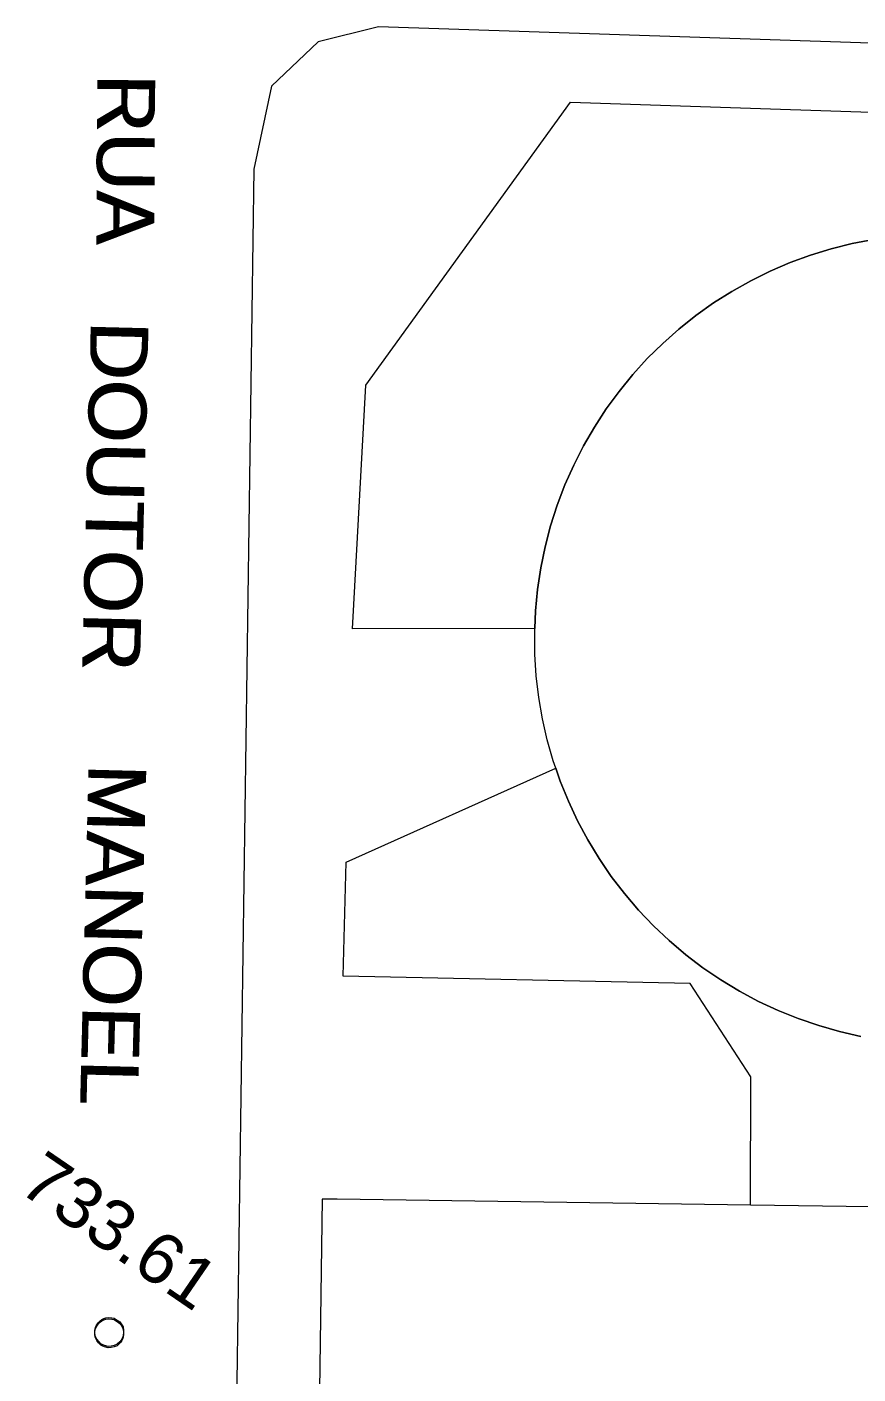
# Model space of a CAD drawing. Header units: metres. Extents: x 322294 to 7190115, y 7390841 to 10157759.
# Drawn here: x 323213.84 to 323242.6, y 7393311.25 to 7393357.88 of the extents above; entities that cross this region are included whole.
import ezdxf
from ezdxf.enums import TextEntityAlignment as Align

# ---------------------------------------------------------------- set-up
doc = ezdxf.new("R2010")
doc.units = ezdxf.units.M
doc.layers.get('0').update_dxf_attribs({"lineweight": 18})
for name, color, linetype, lineweight in [('100_SIST_VIARIO_MEIO_FIO', 1, 'Continuous', 18), ('160_P_SIMP_ASF_TOP', 7, 'Continuous', 18), ('214_PROJ_BEIRAL_EDIF', 10, 'Continuous', 18), ('216_EDIF_NOTAVEL', 2, 'Continuous', 18), ('606_PTO_COTADO', 7, 'Continuous', 18)]:
    doc.layers.add(name, color=color, linetype=linetype, lineweight=lineweight)
doc.styles.add('Style-Arial', font='arial.ttf', dxfattribs={"height": 1.75})

# ---------------------------------------------------------------- blocks, each defined once
blk = doc.blocks.new('SP09')
at = {"color": 0, "linetype": 'Continuous'}
blk.add_lwpolyline([(-0.028, -0.515), (-0.138, -0.495), (-0.238, -0.465), (-0.308, -0.425), (-0.348, -0.395), (-0.418, -0.315), (-0.468, -0.245), (-0.508, -0.155), (-0.518, -0.095), (-0.518, 0.025), (-0.508, 0.105), (-0.478, 0.195), (-0.438, 0.265), (-0.398, 0.325), (-0.318, 0.385), (-0.228, 0.435), (-0.148, 0.475), (-0.098, 0.475), (-0.028, 0.475), (0.082, 0.475), (0.192, 0.435), (0.272, 0.395), (0.352, 0.315), (0.412, 0.225), (0.462, 0.105), (0.482, 0.025), (0.482, -0.035), (0.472, -0.085), (0.442, -0.215), (0.382, -0.305), (0.312, -0.385), (0.232, -0.445), (0.102, -0.495), (0.022, -0.515)], close=True, dxfattribs=at)

msp = doc.modelspace()

# ---------------------------------------------------------------- linework, layer by layer
at = {"layer": '100_SIST_VIARIO_MEIO_FIO'}
msp.add_lwpolyline([(323226.004, 7393357.882), (323223.913, 7393357.365), (323222.3, 7393355.836), (323221.696, 7393352.963), (323220.376, 7393259.138), (323221.686, 7393257.581), (323222.984, 7393256.841), (323343.195, 7393255.481), (323344.883, 7393256.947), (323346.012, 7393259.572), (323346.792, 7393350.458), (323345.632, 7393352.345), (323343.106, 7393353.894), (323275.02, 7393356.259)], close=True, dxfattribs=at)
at = {"layer": '214_PROJ_BEIRAL_EDIF'}
msp.add_lwpolyline([(323254.998, 7393304.863), (323255.026, 7393305.39), (323255.281, 7393310.128), (323255.4, 7393312.331), (323255.464, 7393316.869), (323238.876, 7393317.103), (323224.579, 7393317.304), (323224.059, 7393317.311), (323223.246, 7393259.506), (323243.977, 7393259.324), (323253.502, 7393259.159), (323254.245, 7393289.277), (323254.317, 7393292.21)], close=True, dxfattribs=at)
at = {"layer": '216_EDIF_NOTAVEL'}
for points in [[(323243.137, 7393350.524), (323242.401, 7393350.382), (323241.673, 7393350.201), (323240.956, 7393349.981), (323240.252, 7393349.723), (323239.563, 7393349.428), (323238.89, 7393349.097), (323238.236, 7393348.73), (323237.603, 7393348.328), (323236.992, 7393347.893), (323236.405, 7393347.426), (323235.844, 7393346.929), (323235.31, 7393346.402), (323234.806, 7393345.847), (323234.331, 7393345.266), (323233.889, 7393344.661), (323233.479, 7393344.033), (323233.104, 7393343.384), (323232.764, 7393342.715), (323232.46, 7393342.03), (323232.193, 7393341.329), (323231.964, 7393340.615), (323231.774, 7393339.889), (323231.622, 7393339.155), (323231.511, 7393338.413), (323231.439, 7393337.667), (323231.412, 7393337.054), (323225.104, 7393337.048), (323225.572, 7393345.487), (323232.647, 7393355.277), (323280.107, 7393353.697)], [(323242.697, 7393322.943), (323241.966, 7393323.109), (323241.244, 7393323.313), (323240.535, 7393323.556), (323239.839, 7393323.836), (323239.159, 7393324.153), (323238.498, 7393324.506), (323237.856, 7393324.894), (323237.236, 7393325.315), (323236.639, 7393325.769), (323236.067, 7393326.255), (323235.522, 7393326.77), (323235.006, 7393327.314), (323234.519, 7393327.884), (323234.063, 7393328.48), (323233.64, 7393329.099), (323233.251, 7393329.74), (323232.897, 7393330.401), (323232.578, 7393331.08), (323232.296, 7393331.775), (323232.141, 7393332.227), (323232.052, 7393332.484), (323231.846, 7393333.205), (323231.679, 7393333.936), (323231.551, 7393334.675), (323231.463, 7393335.419), (323231.415, 7393336.168), (323231.412, 7393337.054), (323231.439, 7393337.667), (323231.511, 7393338.413), (323231.622, 7393339.155), (323231.774, 7393339.889), (323231.964, 7393340.615), (323232.193, 7393341.329), (323232.46, 7393342.03), (323232.764, 7393342.715), (323233.104, 7393343.384), (323233.479, 7393344.033), (323233.889, 7393344.661), (323234.331, 7393345.266), (323234.806, 7393345.847), (323235.31, 7393346.402), (323235.844, 7393346.929), (323236.405, 7393347.426), (323236.992, 7393347.893), (323237.603, 7393348.328), (323238.236, 7393348.73), (323238.89, 7393349.097), (323239.563, 7393349.428), (323240.252, 7393349.723), (323240.956, 7393349.981), (323241.673, 7393350.201), (323242.401, 7393350.382), (323243.137, 7393350.524)], [(323255.464, 7393316.869), (323238.876, 7393317.103), (323238.895, 7393321.541), (323236.794, 7393324.772), (323224.783, 7393325.028), (323224.888, 7393328.971), (323232.141, 7393332.227), (323232.296, 7393331.775), (323232.578, 7393331.08), (323232.897, 7393330.401), (323233.251, 7393329.74), (323233.64, 7393329.099), (323234.063, 7393328.48), (323234.519, 7393327.884), (323235.006, 7393327.314), (323235.522, 7393326.77), (323236.067, 7393326.255), (323236.639, 7393325.769), (323237.236, 7393325.315), (323237.856, 7393324.894), (323238.498, 7393324.506), (323239.159, 7393324.153), (323239.839, 7393323.836), (323240.535, 7393323.556), (323241.244, 7393323.313), (323241.966, 7393323.109), (323242.697, 7393322.943)]]:
    msp.add_lwpolyline(points, dxfattribs=at)

# ---------------------------------------------------------------- block references
at = {"layer": '606_PTO_COTADO', "rotation": 325.5688295630279}
for p in [(323216.716, 7393312.711, 733.615), (323216.715, 7393312.662, 733.615)]:
    msp.add_blockref('SP09', p, dxfattribs=at)

# ---------------------------------------------------------------- texts
at = {"layer": '160_P_SIMP_ASF_TOP', "style": 'Style-Arial'}
for p in [(323217.28, 7393356.269), (323217.28, 7393356.22)]:
    msp.add_text('RUA', height=2, rotation=269.6247, dxfattribs=at).set_placement(p, align=Align.MIDDLE_LEFT)
for s, p in [('DOUTOR', (323216.051, 7393347.732)), ('DOUTOR', (323216.051, 7393347.683)), ('MANOEL', (323215.974, 7393332.403)), ('MANOEL', (323215.974, 7393332.354))]:
    msp.add_text(s, height=2, rotation=268.5688, dxfattribs=at).set_placement(p)
at = {"layer": '606_PTO_COTADO', "style": 'Style-Arial'}
msp.add_text('733.61', height=1.75, rotation=325.5688, dxfattribs=at).set_placement((323217.058, 7393316.224, 733.615), align=Align.MIDDLE_CENTER)

doc.saveas('drawing.dxf')
